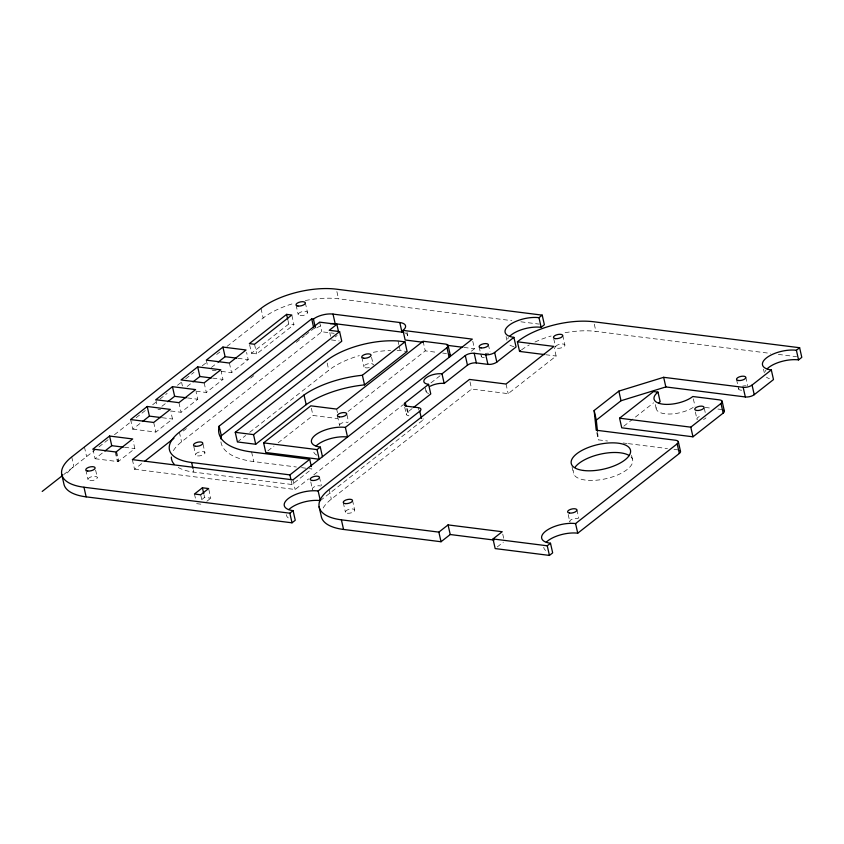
<?xml version="1.0" encoding="UTF-8"?>
<svg xmlns="http://www.w3.org/2000/svg" width="844" height="844" viewBox="0 0 844 844"><rect width="100%" height="100%" fill="white"/><g stroke="black" fill="none" stroke-linecap="round" stroke-linejoin="round"><path stroke-width="0.63" stroke-dasharray="4.22 3.17" d="M63.669 474.602L94.866 450.116M98.991 446.877L108.285 439.576M114.478 434.713L132.033 420.945M136.169 417.696L145.453 410.406M152.69 404.73L155.781 402.303M159.917 399.064L167.144 393.388M177.462 385.286L181.597 382.047M185.722 378.808L193.983 372.32M202.243 365.842L207.413 361.791M216.697 354.491L219.799 352.064M227.025 346.388L263.159 318.03A55.092 22.851 -12.7 0 1 293.691 303.407M92.924 449.103L95.098 458.725L102.926 452.584M130.588 419.552L132.751 429.174L141.56 422.264M161.9 406.291L165.825 403.221M187.146 386.489L192.042 382.648M211.401 367.457L217.277 362.846M249.624 344.816L251.523 353.246L288.785 324.001L293.955 324.655L291.792 315.023M95.098 458.725L118.202 461.636L134.85 448.575L133.225 441.359M132.751 429.174L155.866 432.086L172.503 419.025L170.878 411.809M170.826 410.986L181.101 412.283L197.739 399.223L196.114 392.006M196.061 391.183L206.337 392.481L222.974 379.42L221.075 370.991M221.297 371.381L231.572 372.668L248.21 359.607L246.585 352.391M251.523 353.246L256.703 353.889L293.955 324.655M132.371 459.621L134.534 469.243L143.87 461.921M183.264 431.01L186.366 428.573M250.647 378.123L253.749 375.685M296.255 342.326L304.547 335.817M305.581 335.005L313.873 328.495L315.603 328.717M173.4 450.643A55.092 22.851 -12.7 0 1 181.544 441.845L321.796 331.766L334.118 333.327M335.237 336.935L337.136 335.437M237.428 441.95L245.636 435.504M249.74 432.286L328.801 370.242A55.092 22.851 -12.7 0 1 359.322 355.619M201.6 499.743L204.586 497.401L210.789 498.182L208.626 488.56M267.833 450.886L273.994 446.054M278.098 442.836L312.976 415.459L337.526 418.55M206.822 501.304L210.789 498.182M348.087 411.45L425.26 350.872L437.719 352.444M178.253 467.471A55.092 22.851 -12.7 0 0 193.803 472.123L292.066 484.519L311.89 468.958L309.305 468.631M134.534 469.243L295.126 489.499L308.598 478.928M313.778 474.856L402.936 404.888M430.925 382.923L440.251 375.601M471.353 351.188L474.465 348.751L472.566 340.332M407.293 408.612L408.929 415.828A6.509 2.701 -12.7 0 1 407.473 412.252L412.537 408.285M320.33 500.608L421.926 420.871A6.509 2.701 -12.7 0 0 422.717 420.09M323.157 507.972A55.092 22.851 -12.7 0 1 331.302 499.173L471.627 389.052L508.183 393.663L556.122 356.031L554.223 347.612M623.8 426.199L653.615 402.799M497.221 546.975L503.351 542.154M305.328 300.548A55.092 22.851 -12.7 0 1 338.507 298.797L511.812 320.657M520.927 321.807L539.168 324.107M565.1 332.705A55.092 22.851 -12.7 0 1 595.927 331.397L770.53 353.414M778.347 354.396L796.588 356.695M545.678 354.723L556.122 356.031M464 347.433L474.465 348.751M442.699 353.077L446.434 353.552M331.418 339.932L339.183 340.913M397.113 350.45A55.092 22.851 -12.7 0 1 400.204 350.619L407.103 351.494M705.173 407.43L711.534 408.232M717.906 409.034L721.726 409.519M237.945 358.32L248.21 359.607M212.319 370.242L216.169 370.727M212.709 378.123L222.974 379.42M596.771 432.634L598.396 439.861L607.522 441.011M623.157 442.984L627.071 443.48M628.369 443.638L667.467 448.575M673.987 449.388L677.89 449.884M187.473 397.925L197.739 399.223M157.986 409.372L160.56 409.688M162.238 417.738L172.503 419.025M124.574 447.288L134.85 448.575M196.641 503.646L202.845 504.427M220.928 441.897A80.992 33.591 -12.7 0 0 253.759 461.584L296.392 466.996M301.561 467.65L308.018 468.473M763.504 369.166L764.316 372.784M745.79 377.194L747.689 385.613M736.559 379.547L738.732 389.179M704.286 408.348L705.373 413.159M693.357 398.927L694.981 406.143M695.329 411.904L696.954 419.12M655.324 404.582L656.136 408.19M631.576 455.359L632.388 458.967M594.303 324.17L595.927 331.397M562.716 335.3L564.889 344.932M553.759 338.866L555.658 347.285M572.032 466.743L573.656 473.959M576.885 509.755L578.784 518.174M568.191 514.513L569.816 521.729M506.083 336.577L506.896 340.185M506.01 384.031L508.183 393.663M488.37 344.595L489.995 351.821M479.139 346.947L481.312 356.579M469.992 381.826L471.627 389.052M502.75 534.136L503.836 538.947M423.097 341.25L425.26 350.872M425.334 387.997L426.146 391.605M406.966 332.188L407.779 335.796M418.307 407.663L418.856 410.068M398.041 340.997L398.853 344.605M399.128 345.808L400.204 350.619M406.66 408.644L407.473 412.252M404.73 407.293L406.354 414.52M371.56 357.307L373.185 364.524M361.791 357.255L363.954 366.876M336.883 291.581L338.507 298.797M329.793 332.705L330.605 336.323M346.937 414.773L348.561 421.989M319.633 322.144L321.796 331.766M327.166 363.015L328.801 370.242M336.651 409.087L337.463 412.695M337.442 415.923L339.604 425.555M352.497 500.281L354.67 509.913M305.306 302.711L307.469 312.333M343.276 502.644L345.439 512.266M296.075 305.064L298.238 314.696M311.352 408.232L312.976 415.459M329.139 489.541L331.302 499.173M287.973 320.393L288.785 324.001M319.465 477.155L321.364 485.585M310.782 481.924L312.407 489.14M260.996 308.408L263.159 318.03M292.952 479.867L295.126 489.499M291.254 480.911L292.066 484.519M254.529 344.268L256.703 353.889M251.596 451.951L253.759 461.584M229.399 363.047L231.572 372.668M206.295 360.135L207.645 366.148M204.164 382.849L206.337 392.481M203.014 444.155L204.913 452.584M181.597 382.343L182.41 385.951M193.782 446.518L195.681 454.937M204.048 494.995L204.586 497.401M200.672 494.795L201.758 499.616M178.928 402.662L181.101 412.283M193.265 469.718L193.803 472.123M194.468 494.014L195.819 500.028M179.382 432.212L181.544 441.845M155.823 399.739L157.174 405.764M153.692 422.464L155.866 432.086M116.609 451.561L118.782 461.193M116.039 452.015L118.202 461.636M115.195 451.909L117.369 461.531M95.625 470.097L97.25 477.314M84.432 446.972L86.605 456.593M85.856 470.045L88.029 479.677M71.719 456.952L73.892 466.574A55.092 22.851 -12.7 0 0 65.737 475.372M597.615 432.466L598.396 439.861M423.044 418.613A6.509 2.701 -12.7 0 1 423.097 419.32M513.912 346.61A21.891 9.084 -12.7 0 1 509.048 344.563M507.729 338.877A21.891 9.084 -12.7 0 1 508.552 337.568M288.226 517.868A21.891 9.084 -12.7 0 1 286.348 514.692M428.583 393.494A11.71 4.853 -12.7 0 1 426.737 388.947M404.624 332.726A14.316 5.94 -12.7 0 1 406.871 338.296M316.764 327.894A14.316 5.94 -12.7 0 1 322.946 325.098M484.266 357.592A4.769 1.983 -12.7 0 1 481.555 355.493M485.173 353.552A4.769 1.983 -12.7 0 1 488.655 353.256M312.755 489.583A4.769 1.983 -12.7 0 1 314.559 486.703A4.769 1.983 -12.7 0 1 320.636 486.017M373.312 352.317A55.092 22.851 -12.7 0 1 390.624 350.45M316.753 455.106A21.891 9.084 -12.7 0 1 313.651 449.873M369.324 367.551A4.769 1.983 -12.7 0 1 363.912 366.718A4.769 1.983 -12.7 0 1 368.638 363.669A4.769 1.983 -12.7 0 1 373.227 365.041M339.573 425.028A4.769 1.983 -12.7 0 1 342.875 422.686A4.769 1.983 -12.7 0 1 347.844 422.422M693.198 407.409A21.891 9.084 -12.7 0 1 667.414 413.993A21.891 9.084 -12.7 0 1 656.695 405.679M705.943 417.854A4.769 1.983 -12.7 0 1 703.495 419.436M697.313 419.563A4.769 1.983 -12.7 0 1 702.039 415.849M521.518 349.912A55.092 22.851 -12.7 0 1 529.336 344.901M534.99 342.031A55.092 22.851 -12.7 0 1 551.111 336.007M769.411 378.671A21.891 9.084 -12.7 0 1 766.468 377.162M765.149 371.476A21.891 9.084 -12.7 0 1 765.972 370.157M545.646 550.457A21.891 9.084 -12.7 0 1 543.768 547.281M570.175 522.172A4.769 1.983 -12.7 0 1 571.979 519.292A4.769 1.983 -12.7 0 1 578.056 518.606M741.686 390.192A4.769 1.983 -12.7 0 1 738.975 388.092M742.593 386.141A4.769 1.983 -12.7 0 1 746.075 385.856M631.112 457.026A30.363 12.597 -12.7 0 1 606.519 478.58A30.363 12.597 -12.7 0 1 573.424 470.646M300.126 315.656A4.769 1.983 -12.7 0 0 307.511 312.86A4.769 1.983 -12.7 0 0 300.939 312.027A4.769 1.983 -12.7 0 0 300.126 315.656M89.907 480.637A4.769 1.983 -12.7 0 0 97.292 477.841A4.769 1.983 -12.7 0 0 90.719 477.008A4.769 1.983 -12.7 0 0 89.907 480.637M557.546 348.255A4.769 1.983 -12.7 0 0 564.921 345.449A4.769 1.983 -12.7 0 0 558.359 344.626A4.769 1.983 -12.7 0 0 557.546 348.255M197.57 455.908A4.769 1.983 -12.7 0 0 204.955 453.101A4.769 1.983 -12.7 0 0 198.382 452.278A4.769 1.983 -12.7 0 0 197.57 455.908M347.327 513.236A4.769 1.983 -12.7 0 0 354.712 510.43A4.769 1.983 -12.7 0 0 348.139 509.607A4.769 1.983 -12.7 0 0 347.327 513.236"/><path stroke-width="1.27" d="M109.572 436.042L92.924 449.103L116.039 452.015L132.677 438.954L109.572 436.042L111.746 445.664L104.888 451.044M147.225 406.491L130.588 419.552L153.692 422.464L170.33 409.403L147.225 406.491L149.399 416.113L142.541 421.494M172.461 386.679L155.823 399.739L178.928 402.662L195.565 389.59L172.461 386.679L174.634 396.311L167.777 401.691M197.696 366.876L181.059 379.937L204.164 382.849L220.811 369.788L197.696 366.876L199.87 376.498L193.012 381.878M222.932 347.074L206.295 360.135L229.399 363.047L246.047 349.986L222.932 347.074L225.105 356.695L218.248 362.076M42.2 491.44L62.646 475.404M286.612 314.369L249.36 343.613L254.529 344.268L291.792 315.023L286.612 314.369L287.698 319.19M311.71 318.874L132.371 459.621L292.952 479.867L472.292 339.13L402.968 330.384A14.316 5.94 -12.7 0 0 399.782 322.513L333.011 314.095A14.316 5.94 -12.7 0 0 326.217 314.232L324.391 314.548A14.316 5.94 -12.7 0 0 313.43 319.085L311.71 318.874L313.609 327.293M144.904 461.109L173.927 438.331M338.507 331.534L336.872 324.318L329.255 330.299L339.594 331.608L341.767 341.229L221.328 435.757A80.992 33.591 -12.7 0 0 220.811 438.88M221.328 435.757L219.155 426.125L339.594 331.608M235.254 432.318L326.628 360.61A55.092 22.851 -12.7 0 1 398.041 340.997L404.941 341.862L407.103 351.494L364.545 384.885A61.907 25.679 -12.7 0 0 306.182 404.645L255.7 444.26L237.428 441.95L235.254 432.318L253.538 434.628L304.009 395.013A61.907 25.679 -12.7 0 1 362.382 375.263L404.941 341.862M202.412 487.779L194.468 494.014L200.672 494.795L208.626 488.56L202.412 487.779L203.773 493.793M446.961 347.654L345.365 427.391A21.891 9.084 -12.7 0 0 315.413 435.029A21.891 9.084 -12.7 0 0 320.287 447.067L317.049 449.609L319.222 459.231L265.786 452.5L263.613 442.868L310.803 405.827L336.651 409.087L423.097 341.25L445.516 344.078A6.509 2.701 -12.7 0 1 446.961 347.654L449.124 357.276A6.509 2.701 -12.7 0 0 449.768 354.417M336.872 324.318L319.633 322.144L179.382 432.212A55.092 22.851 -12.7 0 0 191.63 462.491L289.903 474.887L309.716 459.336L311.352 466.553M406.122 406.238L405.31 402.63L428.594 384.358A11.71 4.853 -12.7 0 1 425.988 377.912A11.71 4.853 -12.7 0 1 442.003 373.829L465.297 355.556A6.509 2.701 -12.7 0 1 474.191 353.277L485.743 354.733A6.509 2.701 -12.7 0 0 494.647 352.465L513.901 337.347A21.891 9.084 -12.7 0 1 509.037 325.32A21.891 9.084 -12.7 0 1 538.978 317.671L542.217 315.139L544.38 324.761L541.152 327.303A21.891 9.084 -12.7 0 0 509.713 336.25M413.549 407.494L430.767 393.979L428.594 384.358M430.208 386.225A11.71 4.853 -12.7 0 1 444.176 383.45L467.46 365.178A6.509 2.701 -12.7 0 1 476.364 362.909L487.916 364.365A6.509 2.701 -12.7 0 0 496.821 362.097L516.074 346.979L513.901 337.347M542.217 315.139L336.345 289.165A55.092 22.851 -12.7 0 0 260.996 308.408L71.719 456.952A55.092 22.851 -12.7 0 0 83.978 487.231L289.851 513.194L293.079 510.652A21.891 9.084 -12.7 0 1 288.215 498.625A21.891 9.084 -12.7 0 1 318.156 490.976L419.753 411.239A6.509 2.701 -12.7 0 0 418.307 407.663L406.755 406.207A6.509 2.701 -12.7 0 1 405.31 402.63M544.369 354.554L519.566 351.421L517.393 341.799L518.406 340.997A55.092 22.851 -12.7 0 1 593.754 321.764L799.627 347.728L801.8 357.36L798.561 359.892A21.891 9.084 -12.7 0 0 767.133 368.839M61.686 474.159L63.859 483.781A55.092 22.851 -12.7 0 0 86.141 496.852L292.013 522.816L295.252 520.284L293.079 510.652M519.566 351.421L520.579 350.629M517.393 341.799L553.949 346.409L506.01 384.031L469.454 379.42L329.139 489.541A55.092 22.851 -12.7 0 0 341.387 519.82L438.859 532.121L448.058 524.905L502.212 531.731L493.012 538.947L495.175 548.579L549.433 555.415L552.672 552.873L550.499 543.251A21.891 9.084 -12.7 0 1 545.625 531.214A21.891 9.084 -12.7 0 1 575.576 523.575L677.173 443.838A6.509 2.701 -12.7 0 0 675.727 440.262L596.223 430.229L594.134 410.511L618.852 391.11L663.669 377.31L743.163 387.333A6.509 2.701 -12.7 0 0 752.067 385.064L771.321 369.946A21.891 9.084 -12.7 0 1 766.447 357.909A21.891 9.084 -12.7 0 1 796.398 350.271L799.627 347.728M319.106 506.748L321.279 516.38A55.092 22.851 -12.7 0 0 343.561 529.452L441.032 541.742L450.232 534.526L494.067 540.054M597.478 431.231L596.307 420.133L621.015 400.742L665.832 386.932L745.336 396.954A6.509 2.701 -12.7 0 0 754.23 394.686L773.494 379.578L771.321 369.946M619.57 418.191L653.509 391.553L658.004 392.122A21.891 9.084 -12.7 0 0 662.867 404.16A21.891 9.084 -12.7 0 0 692.818 396.511L719.552 399.887A6.509 2.701 -12.7 0 1 720.998 403.464L723.171 413.096L692.966 436.802L621.743 427.813L619.57 418.191L690.793 427.169L720.998 403.464M493.012 538.947L547.26 545.794L550.499 543.251M546.311 542.143A21.891 9.084 -12.7 0 1 577.739 533.197L679.346 453.46A6.509 2.701 -12.7 0 0 679.979 450.601M330.204 323.663A14.316 5.94 -12.7 0 1 335.184 323.716L401.955 332.135A14.316 5.94 -12.7 0 1 403.369 332.378M423.445 342.316L405.141 340.005L402.968 330.384M446.993 345.291L462.691 347.264M225.105 356.695L236.658 358.151M199.87 376.498L211.422 377.964M174.634 396.311L186.186 397.767M149.399 416.113L160.951 417.569M263.613 442.868L317.049 449.609M111.746 445.664L123.298 447.12M309.716 459.336L251.596 451.951A80.992 33.591 -12.7 0 1 219.155 426.125M796.398 350.271L798.561 359.892M752.067 385.064L754.23 394.686M743.163 387.333L745.336 396.954M722.126 401.206L724.289 410.828M690.793 427.169L692.966 436.802M663.669 377.31L665.832 386.932M678.291 441.581L680.464 451.202M677.173 443.838L679.346 453.46M658.004 392.122L660.166 401.755A21.891 9.084 -12.7 0 0 658.679 403.052M618.852 391.11L621.015 400.742M594.134 410.511L596.307 420.133M538.978 317.671L541.152 327.303M575.576 523.575L577.739 533.197M547.26 545.794L549.433 555.415M494.647 352.465L496.821 362.097M485.743 354.733L487.916 364.365M474.191 353.277L476.364 362.909M465.297 355.556L467.46 365.178M448.08 345.396L450.253 355.018M442.003 373.829L444.176 383.45M448.058 524.905L450.232 534.526M399.782 322.513L401.955 332.135M419.753 411.239L421.388 418.455M438.859 532.121L441.032 541.742M362.382 375.263L364.545 384.885M333.011 314.095L335.184 323.716M345.365 427.391L347.528 437.013A21.891 9.084 -12.7 0 0 316.099 445.959M313.43 319.085L315.329 327.514M341.387 519.82L343.561 529.452M320.287 447.067L322.461 456.699M304.009 395.013L306.182 404.645M318.156 490.976L320.33 500.608A21.891 9.084 -12.7 0 0 288.891 509.554M289.903 474.887L290.99 479.698M289.851 513.194L292.013 522.816M253.538 434.628L255.7 444.26M191.63 462.491L192.991 468.515M83.978 487.231L86.141 496.852M723.814 410.237A6.509 2.701 -12.7 0 1 723.171 413.096M174.381 464.474A55.092 22.851 -12.7 0 1 171.374 457.037M575.207 467.059A30.363 12.597 -12.7 0 1 601.15 453.988A30.363 12.597 -12.7 0 1 629.297 455.57M696.669 410.469A4.769 1.983 -12.7 0 0 704.054 407.663A4.769 1.983 -12.7 0 0 697.482 406.829A4.769 1.983 -12.7 0 0 696.669 410.469M583.468 470.477A30.363 12.597 -12.7 0 0 630.457 452.648A30.363 12.597 -12.7 0 0 588.637 447.373A30.363 12.597 -12.7 0 0 583.468 470.477M555.373 338.623A4.769 1.983 -12.7 0 0 562.758 335.828A4.769 1.983 -12.7 0 0 556.185 334.994A4.769 1.983 -12.7 0 0 555.373 338.623M345.154 503.604A4.769 1.983 -12.7 0 0 352.539 500.808A4.769 1.983 -12.7 0 0 345.966 499.975A4.769 1.983 -12.7 0 0 345.154 503.604M738.437 380.517A4.769 1.983 -12.7 0 0 745.822 377.711A4.769 1.983 -12.7 0 0 739.249 376.888A4.769 1.983 -12.7 0 0 738.437 380.517M569.531 513.078A4.769 1.983 -12.7 0 0 576.916 510.272A4.769 1.983 -12.7 0 0 570.344 509.438A4.769 1.983 -12.7 0 0 569.531 513.078M339.32 416.894A4.769 1.983 -12.7 0 0 346.705 414.087A4.769 1.983 -12.7 0 0 340.132 413.265A4.769 1.983 -12.7 0 0 339.32 416.894M363.669 358.215A4.769 1.983 -12.7 0 0 371.054 355.419A4.769 1.983 -12.7 0 0 364.481 354.586A4.769 1.983 -12.7 0 0 363.669 358.215M195.397 446.276A4.769 1.983 -12.7 0 0 202.782 443.48A4.769 1.983 -12.7 0 0 196.209 442.646A4.769 1.983 -12.7 0 0 195.397 446.276M297.953 306.034A4.769 1.983 -12.7 0 0 305.338 303.228A4.769 1.983 -12.7 0 0 298.765 302.395A4.769 1.983 -12.7 0 0 297.953 306.034M87.734 471.015A4.769 1.983 -12.7 0 0 95.119 468.209A4.769 1.983 -12.7 0 0 88.546 467.376A4.769 1.983 -12.7 0 0 87.734 471.015M481.027 347.918A4.769 1.983 -12.7 0 0 488.412 345.112A4.769 1.983 -12.7 0 0 481.84 344.289A4.769 1.983 -12.7 0 0 481.027 347.918M312.122 480.479A4.769 1.983 -12.7 0 0 319.496 477.672A4.769 1.983 -12.7 0 0 312.934 476.849A4.769 1.983 -12.7 0 0 312.122 480.479"/></g></svg>
